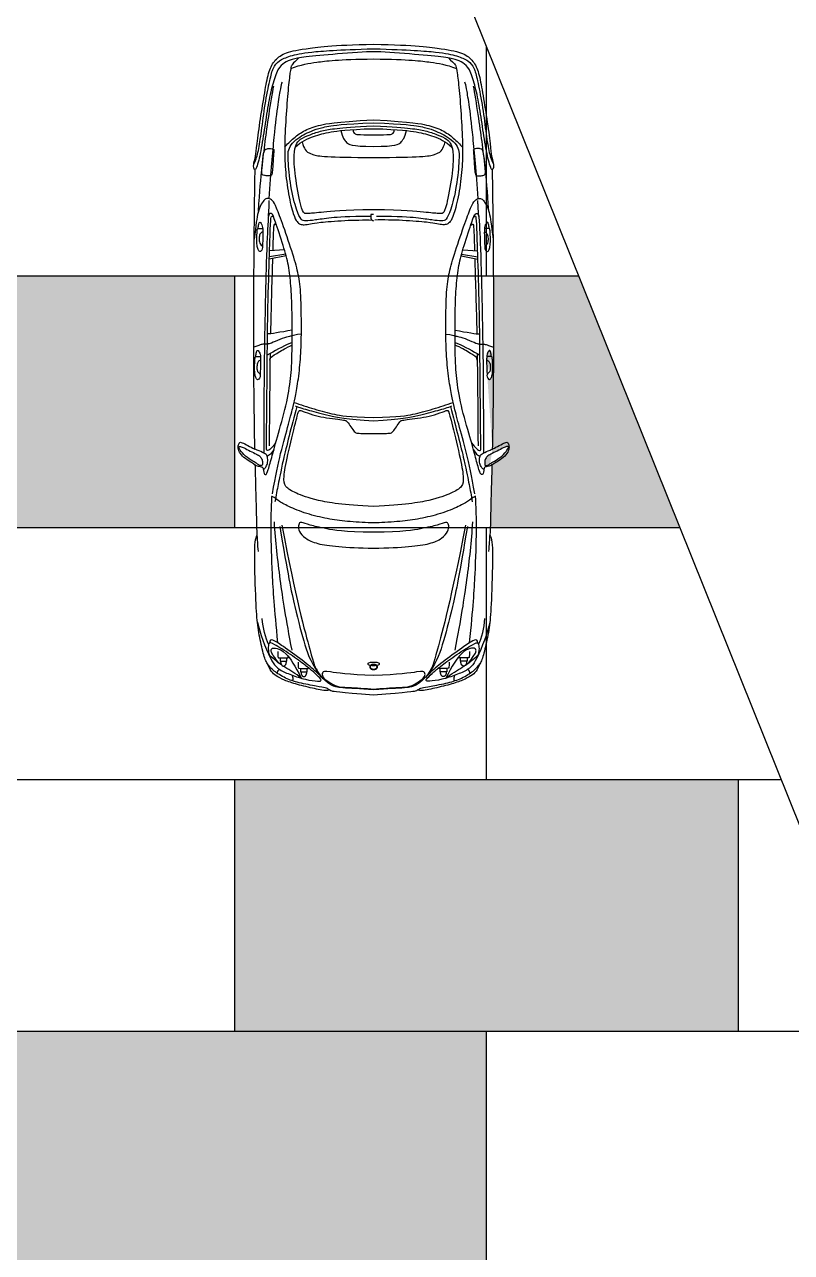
# Model space of a CAD drawing. Header units: metres. Extents: x 1203 to 2640, y 535 to 1122.
# Drawn here: x 1239.85 to 1246.04, y 617.97 to 627.88 of the extents above; entities that cross this region are included whole.
import ezdxf

# ---------------------------------------------------------------- set-up
doc = ezdxf.new("R2010")
doc.units = ezdxf.units.M
doc.layers.add('car', color=253, linetype='Continuous')
doc.layers.add('line work', color=7, linetype='Continuous')
picture_1 = doc.add_image_def('image1.png', size_in_pixel=(941, 730))

msp = doc.modelspace()

# ---------------------------------------------------------------- hatches: boundary and pattern name
at = {"layer": 'line work', "lineweight": -3}
h = msp.add_hatch(color=9, dxfattribs=at)
h.dxf.hatch_style = 1
edge = h.paths.add_edge_path()
edge.add_line((1241.552, 625.856), (1238.9777, 625.856))
edge.add_spline(control_points=[(1238.9777, 625.856), (1238.9472, 625.8519), (1238.8581, 625.8406), (1238.787, 625.8355), (1238.7541, 625.8228), (1238.7337, 625.8193), (1238.7321, 625.819)], knot_values=[63.487135, 63.487135, 63.487135, 63.487135, 63.943509, 64.943509, 65.943509, 66.027501, 66.027501, 66.027501, 66.027501], degree=3, periodic=0)
edge.add_spline(control_points=[(1238.7321, 625.819), (1238.7182, 625.8168), (1238.703, 625.8165), (1238.6885, 625.8227)], knot_values=[62.759754, 62.759754, 62.759754, 62.759754, 63.487135, 63.487135, 63.487135, 63.487135], degree=3, periodic=0)
edge.add_spline(control_points=[(1238.6848, 625.8289), (1238.5941, 625.8274), (1238.3735, 625.8245), (1238.1244, 625.8221)], knot_values=[61.649804, 61.649804, 61.649804, 61.649804, 62.267016, 62.267016, 62.267016, 62.267016], degree=3, periodic=0)
edge.add_spline(control_points=[(1238.0662, 625.8876), (1238.0671, 625.8877), (1238.0902, 625.8906), (1238.1606, 625.8927), (1238.2244, 625.8922), (1238.2542, 625.8772), (1238.2618, 625.866), (1238.2558, 625.8602), (1238.2365, 625.8567), (1238.2318, 625.856)], knot_values=[0.726547, 0.726547, 0.726547, 0.726547, 0.766988, 1.766988, 2.766988, 3.766988, 4.766988, 5.766988, 6.040441, 6.040441, 6.040441, 6.040441], degree=3, periodic=0)
edge.add_spline(control_points=[(1238.6848, 625.8289), (1238.5941, 625.8274), (1238.3735, 625.8245), (1238.1244, 625.8221)], knot_values=[61.649804, 61.649804, 61.649804, 61.649804, 62.267016, 62.267016, 62.267016, 62.267016], degree=3, periodic=0)
edge.add_spline(control_points=[(1238.0662, 625.8876), (1238.0631, 625.8893), (1238.0561, 625.8904), (1238.0336, 625.8847), (1238.0218, 625.8717), (1238.0225, 625.8645), (1238.0325, 625.8582), (1238.0368, 625.856)], knot_values=[5.43337, 5.43337, 5.43337, 5.43337, 6.192387, 7.192387, 8.192387, 9.192387, 9.759018, 9.759018, 9.759018, 9.759018], degree=3, periodic=0)
edge.add_spline(control_points=[(1238.1244, 625.8221), (1238.013, 625.8211), (1237.792, 625.8194), (1237.5829, 625.8187), (1237.488, 625.8186)], knot_values=[61.128798, 61.128798, 61.128798, 61.128798, 61.404792, 61.649804, 61.649804, 61.649804, 61.649804], degree=3, periodic=0)
edge.add_line((1237.488, 625.8186), (1237.488, 623.824))
edge.add_line((1237.488, 623.824), (1241.552, 623.824))
edge.add_line((1241.552, 623.824), (1241.552, 625.856))
h = msp.add_hatch(color=9, dxfattribs=at)
h.dxf.hatch_style = 1
edge = h.paths.add_edge_path()
edge.add_line((1244.328, 625.856), (1243.6378, 625.856))
edge.add_spline(control_points=[(1243.6378, 625.856), (1243.6379, 625.8408), (1243.639, 625.6372), (1243.6392, 625.4442), (1243.6388, 625.2801)], knot_values=[60.918519, 60.918519, 60.918519, 60.918519, 60.955274, 61.410566, 61.410566, 61.410566, 61.410566], degree=3, periodic=0)
edge.add_spline(control_points=[(1243.5883, 625.0607), (1243.5881, 625.0616), (1243.5853, 625.0847), (1243.5832, 625.1551), (1243.5837, 625.2189), (1243.5987, 625.2487), (1243.6099, 625.2563), (1243.6166, 625.2494), (1243.6212, 625.2182), (1243.6229, 625.2036)], knot_values=[0.348642, 0.348642, 0.348642, 0.348642, 0.389083, 1.389083, 2.389083, 3.389083, 4.389083, 5.389083, 6.040441, 6.040441, 6.040441, 6.040441], degree=3, periodic=0)
edge.add_spline(control_points=[(1243.6388, 625.2801), (1243.6382, 625.0838), (1243.6357, 624.7641), (1243.6316, 624.5432), (1243.6297, 624.4574)], knot_values=[59.926972, 59.926972, 59.926972, 59.926972, 60.47168, 60.918519, 60.918519, 60.918519, 60.918519], degree=3, periodic=0)
edge.add_spline(control_points=[(1243.5883, 625.0607), (1243.5866, 625.0576), (1243.5855, 625.0506), (1243.5912, 625.0281), (1243.6041, 625.0163), (1243.6126, 625.0172), (1243.6256, 625.0413), (1243.6332, 625.0715), (1243.6322, 625.1608), (1243.6283, 625.1961), (1243.6286, 625.2023), (1243.6229, 625.2036)], knot_values=[1.027035, 1.027035, 1.027035, 1.027035, 1.786052, 2.786052, 3.786052, 4.786052, 5.786052, 6.786052, 7.786052, 8.786052, 9.759018, 9.759018, 9.759018, 9.759018], degree=3, periodic=0)
edge.add_spline(control_points=[(1243.6388, 625.2801), (1243.6382, 625.0838), (1243.6357, 624.7641), (1243.6316, 624.5432), (1243.6297, 624.4574)], knot_values=[59.926972, 59.926972, 59.926972, 59.926972, 60.47168, 60.918519, 60.918519, 60.918519, 60.918519], degree=3, periodic=0)
edge.add_spline(control_points=[(1243.6297, 624.4574), (1243.6352, 624.4598), (1243.6576, 624.4701), (1243.7007, 624.4938), (1243.7447, 624.5163), (1243.7586, 624.5087), (1243.7677, 624.4747), (1243.7581, 624.4345), (1243.7227, 624.39), (1243.6624, 624.3503), (1243.6405, 624.3376), (1243.6293, 624.331), (1243.6267, 624.3295)], knot_values=[51.276578, 51.276578, 51.276578, 51.276578, 51.601831, 52.601831, 53.601831, 54.601831, 55.601831, 56.601831, 57.601831, 58.601831, 59.601831, 59.926972, 59.926972, 59.926972, 59.926972], degree=3, periodic=0)
edge.add_spline(control_points=[(1243.6137, 624.3403), (1243.6062, 624.3353), (1243.5941, 624.3265), (1243.5801, 624.3242), (1243.5689, 624.3253), (1243.5685, 624.3401), (1243.57, 624.3742), (1243.5871, 624.399), (1243.6127, 624.4153), (1243.6704, 624.4412), (1243.7212, 624.4699), (1243.7464, 624.4785), (1243.7644, 624.4791), (1243.7538, 624.4552), (1243.7104, 624.399), (1243.639, 624.3567), (1243.6212, 624.3454), (1243.6137, 624.3403)], knot_values=[0, 0, 0, 0, 1, 2, 3, 4, 5, 6, 7, 8, 9, 10, 11, 12, 13, 14, 15, 15, 15, 15], degree=3, periodic=0)
edge.add_spline(control_points=[(1243.6297, 624.4574), (1243.6352, 624.4598), (1243.6576, 624.4701), (1243.7007, 624.4938), (1243.7447, 624.5163), (1243.7586, 624.5087), (1243.7677, 624.4747), (1243.7581, 624.4345), (1243.7227, 624.39), (1243.6624, 624.3503), (1243.6405, 624.3376), (1243.6293, 624.331), (1243.6267, 624.3295)], knot_values=[51.276578, 51.276578, 51.276578, 51.276578, 51.601831, 52.601831, 53.601831, 54.601831, 55.601831, 56.601831, 57.601831, 58.601831, 59.601831, 59.926972, 59.926972, 59.926972, 59.926972], degree=3, periodic=0)
edge.add_spline(control_points=[(1243.6267, 624.3295), (1243.6253, 624.2785), (1243.6198, 624.0854), (1243.6155, 623.9109), (1243.6142, 623.8404), (1243.6137, 623.824)], knot_values=[49.674625, 49.674625, 49.674625, 49.674625, 49.98698, 50.98698, 51.276578, 51.276578, 51.276578, 51.276578], degree=3, periodic=0)
edge.add_line((1243.6137, 623.824), (1245.1454, 623.824))
edge.add_line((1245.1454, 623.824), (1244.328, 625.856))
h = msp.add_hatch(color=9, dxfattribs=at)
h.dxf.hatch_style = 1
h.paths.add_polyline_path([(1245.616, 621.792), (1241.552, 621.792), (1241.552, 619.76), (1245.616, 619.76)])
h = msp.add_hatch(color=8, dxfattribs=at)
h.dxf.hatch_style = 1
edge = h.paths.add_edge_path()
edge.add_line((1243.584, 619.76), (1239.6533, 619.76))
edge.add_spline(control_points=[(1239.6533, 619.76), (1239.6556, 619.7463), (1239.6704, 619.6537), (1239.6897, 619.5106), (1239.696, 619.1698)], knot_values=[72.571127, 72.571127, 72.571127, 72.571127, 72.761434, 73.761434, 73.761434, 73.761434, 73.761434], degree=3, periodic=0)
edge.add_spline(control_points=[(1239.696, 619.1698), (1239.6897, 618.829), (1239.6573, 618.5886), (1239.6276, 618.4418), (1239.5739, 618.377), (1239.5339, 618.3514), (1239.52, 618.3443)], knot_values=[69.120782, 69.120782, 69.120782, 69.120782, 70.120782, 71.120782, 72.120782, 72.571127, 72.571127, 72.571127, 72.571127], degree=3, periodic=0)
edge.add_spline(control_points=[(1238.7321, 618.203), (1238.7337, 618.2032), (1238.7541, 618.2068), (1238.787, 618.2195), (1238.8738, 618.2257), (1239.0935, 618.2554), (1239.3151, 618.2923), (1239.449, 618.3152), (1239.503, 618.3357), (1239.52, 618.3443)], knot_values=[63.487135, 63.487135, 63.487135, 63.487135, 63.571127, 64.571127, 65.571127, 66.571127, 67.571127, 68.571127, 69.120782, 69.120782, 69.120782, 69.120782], degree=3, periodic=0)
edge.add_line((1239.52, 618.3443), (1239.52, 617.728))
edge.add_line((1239.52, 617.728), (1243.584, 617.728))
edge.add_line((1243.584, 617.728), (1243.584, 619.76))

# ---------------------------------------------------------------- linework, layer by layer
at = {"layer": 'car'}
for points in [[(1241.9522, 626.065), (1241.8317, 626.057)], [(1243.3913, 626.065), (1243.5118, 626.057)], [(1241.9658, 626.017), (1241.8295, 625.9893)], [(1241.9621, 626.0308), (1241.8302, 626.0102)], [(1243.3777, 626.017), (1243.514, 625.9893)], [(1243.3814, 626.0308), (1243.5133, 626.0102)], [(1241.836, 625.2276), (1241.8135, 625.2141)], [(1243.5075, 625.2276), (1243.53, 625.2141)], [(1241.8656, 624.4509), (1241.84, 624.4163), (1241.8245, 624.4052), (1241.8121, 624.401)], [(1243.4779, 624.4509), (1243.5035, 624.4163), (1243.519, 624.4052), (1243.5314, 624.401)]]:
    msp.add_lwpolyline(points, dxfattribs=at)
for points, knots in [([(1241.7085, 626.7167), (1241.7106, 626.7139), (1241.7127, 626.7127), (1241.7148, 626.7131), (1241.7126, 626.5817), (1241.7016, 625.7271), (1241.7059, 624.8655), (1241.7118, 624.5432), (1241.7137, 624.4574), (1241.7083, 624.4598), (1241.6859, 624.4701), (1241.6428, 624.4938), (1241.5988, 624.5163), (1241.5849, 624.5087), (1241.5758, 624.4747), (1241.5854, 624.4345), (1241.6208, 624.39), (1241.6811, 624.3503), (1241.703, 624.3376), (1241.7142, 624.331), (1241.7168, 624.3295), (1241.7182, 624.2785), (1241.7237, 624.0854), (1241.7289, 623.8756), (1241.7298, 623.8094), (1241.7326, 623.7607), (1241.717, 623.7458), (1241.7063, 623.6263), (1241.7225, 623.1964), (1241.733, 623.0379), (1241.7642, 622.8747), (1241.7938, 622.7612), (1241.8087, 622.7336), (1241.8142, 622.7255), (1241.8201, 622.7057), (1241.8459, 622.659), (1241.8808, 622.6283), (1241.9475, 622.5928), (1242.048, 622.5574), (1242.2034, 622.5225), (1242.2713, 622.5054), (1242.3194, 622.5111), (1242.3232, 622.5087), (1242.337, 622.5019), (1242.3788, 622.4943), (1242.6717, 622.4727), (1242.9647, 622.4943), (1243.0065, 622.5019), (1243.0203, 622.5087), (1243.0241, 622.5111), (1243.0722, 622.5054), (1243.1401, 622.5225), (1243.2955, 622.5574), (1243.396, 622.5928), (1243.4627, 622.6283), (1243.4976, 622.659), (1243.5234, 622.7057), (1243.5293, 622.7255), (1243.5348, 622.7336), (1243.5497, 622.7612), (1243.5793, 622.8747), (1243.6104, 623.0379), (1243.621, 623.1964), (1243.6371, 623.6263), (1243.6265, 623.7458), (1243.6109, 623.7607), (1243.6137, 623.8094), (1243.6146, 623.8756), (1243.6198, 624.0854), (1243.6253, 624.2785), (1243.6267, 624.3295), (1243.6293, 624.331), (1243.6405, 624.3376), (1243.6624, 624.3503), (1243.7227, 624.39), (1243.7581, 624.4345), (1243.7677, 624.4747), (1243.7586, 624.5087), (1243.7447, 624.5163), (1243.7007, 624.4938), (1243.6576, 624.4701), (1243.6352, 624.4598), (1243.6297, 624.4574), (1243.6316, 624.5432), (1243.6376, 624.8655), (1243.6419, 625.7271), (1243.6309, 626.5817), (1243.6287, 626.7131), (1243.6308, 626.7127), (1243.6329, 626.7139), (1243.635, 626.7167), (1243.6418, 626.7329), (1243.6392, 626.7709), (1243.6221, 626.8152), (1243.6159, 626.902), (1243.5862, 627.1217), (1243.5493, 627.3433), (1243.5223, 627.5009), (1243.479, 627.59), (1243.3998, 627.6558), (1243.253, 627.6855), (1243.0125, 627.7179), (1242.6717, 627.7242), (1242.331, 627.7179), (1242.0905, 627.6855), (1241.9437, 627.6558), (1241.8645, 627.59), (1241.8212, 627.5009), (1241.7942, 627.3433), (1241.7573, 627.1217), (1241.7276, 626.902), (1241.7214, 626.8152), (1241.7043, 626.7709), (1241.7017, 626.7329), (1241.7085, 626.7167)], [9.811373, 9.811373, 9.811373, 9.811373, 10.30411, 10.30411, 10.30411, 11.197316, 12.197316, 12.644155, 12.644155, 12.644155, 12.969408, 13.969408, 14.969408, 15.969408, 16.969408, 17.969408, 18.969408, 19.969408, 20.969408, 21.294549, 21.294549, 21.294549, 21.606904, 22.606904, 23.220672, 23.220672, 23.220672, 24.159635, 25.159635, 26.159635, 27.159635, 28.159635, 28.738873, 28.738873, 28.738873, 29.738873, 30.738873, 31.738873, 32.738873, 33.738873, 34.738873, 34.738873, 34.738873, 35.285563, 36.285563, 36.285563, 36.285563, 37.285563, 37.832254, 37.832254, 37.832254, 38.832254, 39.832254, 40.832254, 41.832254, 42.832254, 43.832254, 43.832254, 43.832254, 44.411492, 45.411492, 46.411492, 47.411492, 48.411492, 49.350455, 49.350455, 49.350455, 49.964223, 50.964223, 51.276578, 51.276578, 51.276578, 51.601719, 52.601719, 53.601719, 54.601719, 55.601719, 56.601719, 57.601719, 58.601719, 59.601719, 59.926972, 59.926972, 59.926972, 60.373811, 61.373811, 62.267016, 62.267016, 62.267016, 62.759754, 62.759754, 62.759754, 63.571127, 64.571127, 65.571127, 66.571127, 67.571127, 68.571127, 69.571127, 70.571127, 71.571127, 72.571127, 72.571127, 72.571127, 73.571127, 74.571127, 75.571127, 76.571127, 77.571127, 78.571127, 79.571127, 80.571127, 81.571127, 82.382499, 82.382499, 82.382499, 82.382499]), ([(1241.7049, 626.7603), (1241.725, 626.7965), (1241.7413, 626.8539), (1241.7664, 627.0153), (1241.7942, 627.2415), (1241.8365, 627.4479), (1241.8591, 627.5362), (1241.9043, 627.5923), (1241.9926, 627.631), (1242.1348, 627.6624), (1242.3807, 627.6791), (1242.6717, 627.6879), (1242.9628, 627.6791), (1243.2087, 627.6624), (1243.3509, 627.631), (1243.4392, 627.5923), (1243.4844, 627.5362), (1243.507, 627.4479), (1243.5493, 627.2415), (1243.5771, 627.0153), (1243.6022, 626.8539), (1243.6185, 626.7965), (1243.6386, 626.7603)], [0, 0, 0, 0, 1, 2, 3, 4, 5, 6, 7, 8, 9, 9, 9, 10, 11, 12, 13, 14, 15, 16, 17, 18, 18, 18, 18]), ([(1243.6287, 626.7131), (1243.6264, 626.7134), (1243.6242, 626.7154), (1243.6218, 626.719), (1243.6087, 626.7476), (1243.584, 626.8435), (1243.5541, 627.0333), (1243.5242, 627.2412), (1243.4891, 627.3973), (1243.4468, 627.5315), (1243.3921, 627.5775), (1243.3338, 627.603), (1243.2448, 627.6213), (1242.9785, 627.6453), (1242.7358, 627.6646), (1242.6717, 627.664), (1242.6077, 627.6646), (1242.365, 627.6453), (1242.0987, 627.6213), (1242.0097, 627.603), (1241.9514, 627.5775), (1241.8967, 627.5315), (1241.8543, 627.3973), (1241.8193, 627.2412), (1241.7894, 627.0333), (1241.7595, 626.8435), (1241.7347, 626.7476), (1241.7217, 626.719), (1241.7193, 626.7154), (1241.717, 626.7134), (1241.7148, 626.7131)], [0, 0, 0, 0, 0.507262, 0.507262, 0.507262, 1.359712, 2.359712, 3.359712, 4.359712, 5.359712, 6.359712, 7.359712, 8.359712, 9.359712, 10.359712, 10.359712, 10.359712, 11.359712, 12.359712, 13.359712, 14.359712, 15.359712, 16.359712, 17.359712, 18.359712, 19.359712, 20.212163, 20.212163, 20.212163, 20.719425, 20.719425, 20.719425, 20.719425]), ([(1242.0684, 627.6139), (1242.014, 627.5641), (1242.0069, 627.5505), (1241.9981, 627.5079), (1241.9815, 627.3679), (1241.9626, 627.1309), (1241.9514, 626.8863), (1241.9567, 626.7226), (1241.9821, 626.5105), (1242.0264, 626.3368), (1242.0542, 626.2872), (1242.0784, 626.2712), (1242.1086, 626.2653), (1242.16, 626.2759), (1242.221, 626.2866), (1242.4266, 626.3041), (1242.5939, 626.3076), (1242.6614, 626.3058)], [0, 0, 0, 0, 1, 2, 3, 4, 5, 6, 7, 8, 9, 10, 11, 12, 13, 14, 14.950636, 14.950636, 14.950636, 14.950636]), ([(1242.0028, 627.5289), (1242.0905, 627.5613), (1242.2084, 627.5801), (1242.3786, 627.602), (1242.6717, 627.6057), (1242.9649, 627.602), (1243.1351, 627.5801), (1243.253, 627.5613), (1243.3407, 627.5289)], [0, 0, 0, 0, 0.881811, 1.881811, 1.881811, 1.881811, 2.881811, 3.763623, 3.763623, 3.763623, 3.763623]), ([(1243.2751, 627.6139), (1243.3295, 627.5641), (1243.3366, 627.5505), (1243.3454, 627.5079), (1243.362, 627.3679), (1243.3809, 627.1309), (1243.3921, 626.8863), (1243.3868, 626.7226), (1243.3614, 626.5105), (1243.3171, 626.3368), (1243.2893, 626.2872), (1243.2651, 626.2712), (1243.2349, 626.2653), (1243.1835, 626.2759), (1243.1225, 626.2866), (1242.9169, 626.3041), (1242.7496, 626.3076), (1242.6821, 626.3058)], [0, 0, 0, 0, 1, 2, 3, 4, 5, 6, 7, 8, 9, 10, 11, 12, 13, 14, 14.950636, 14.950636, 14.950636, 14.950636]), ([(1241.954, 626.8928), (1241.9717, 626.9162), (1242.0293, 626.9693), (1242.1112, 627.0333), (1242.2382, 627.0738), (1242.3472, 627.0945), (1242.6717, 627.1152), (1242.9963, 627.0945), (1243.1053, 627.0738), (1243.2322, 627.0333), (1243.3142, 626.9693), (1243.3718, 626.9162), (1243.3894, 626.8928)], [0, 0, 0, 0, 1, 2, 3, 4, 4, 4, 5, 6, 7, 8, 8, 8, 8]), ([(1242.6484, 626.3354), (1242.4625, 626.3349), (1242.3087, 626.3226), (1242.1958, 626.3048), (1242.1175, 626.2958), (1242.0878, 626.303), (1242.0517, 626.3724), (1241.9995, 626.5741), (1241.9788, 626.8146), (1241.9824, 626.874), (1242.0112, 626.9262), (1242.0769, 626.9794), (1242.1337, 627.0082), (1242.2039, 627.0397), (1242.2949, 627.0622), (1242.412, 627.0802), (1242.6717, 627.0901), (1242.9315, 627.0802), (1243.0486, 627.0622), (1243.1396, 627.0397), (1243.2098, 627.0082), (1243.2665, 626.9794), (1243.3323, 626.9262), (1243.3611, 626.874), (1243.3647, 626.8146), (1243.344, 626.5741), (1243.2918, 626.3724), (1243.2557, 626.303), (1243.226, 626.2958), (1243.1477, 626.3048), (1243.0348, 626.3226), (1242.881, 626.3349), (1242.6951, 626.3354)], [0, 0, 0, 0, 0.960685, 1.960685, 2.960685, 3.960685, 4.960685, 5.960685, 6.960685, 7.960685, 8.960685, 9.960685, 10.960685, 11.960685, 12.960685, 13.960685, 13.960685, 13.960685, 14.960685, 15.960685, 16.960685, 17.960685, 18.960685, 19.960685, 20.960685, 21.960685, 22.960685, 23.960685, 24.960685, 25.960685, 26.960685, 27.921371, 27.921371, 27.921371, 27.921371]), ([(1242.6717, 626.3895), (1242.9234, 626.3841), (1243.099, 626.367), (1243.2071, 626.3571), (1243.2323, 626.3571), (1243.2566, 626.3958), (1243.3098, 626.6759), (1243.317, 626.8461), (1243.2991, 626.9183), (1243.2695, 626.9585), (1243.1876, 626.9944), (1243.089, 627.0289), (1242.9895, 627.0442), (1242.8323, 627.0597), (1242.6717, 627.0656), (1242.5112, 627.0597), (1242.354, 627.0442), (1242.2545, 627.0289), (1242.1559, 626.9944), (1242.074, 626.9585), (1242.0444, 626.9183), (1242.0265, 626.8461), (1242.0337, 626.6759), (1242.0869, 626.3958), (1242.1112, 626.3571), (1242.1364, 626.3571), (1242.2445, 626.367), (1242.4201, 626.3841), (1242.6717, 626.3895)], [0, 0, 0, 0, 1, 2, 3, 4, 5, 6, 7, 8, 9, 10, 11, 12, 12, 12, 13, 14, 15, 16, 17, 18, 19, 20, 21, 22, 23, 24, 24, 24, 24]), ([(1242.0397, 626.8941), (1242.0896, 626.9408), (1242.1917, 626.986), (1242.3135, 627.0167), (1242.4536, 627.0371), (1242.6717, 627.0429), (1242.8899, 627.0371), (1243.03, 627.0167), (1243.1518, 626.986), (1243.2539, 626.9408), (1243.3038, 626.8941)], [0, 0, 0, 0, 1, 2, 3, 3, 3, 4, 5, 6, 6, 6, 6]), ([(1242.4061, 627.0282), (1242.4204, 626.9707), (1242.4526, 626.9274), (1242.4871, 626.9018), (1242.6717, 626.8996), (1242.8564, 626.9018), (1242.8909, 626.9274), (1242.9231, 626.9707), (1242.9374, 627.0282)], [0, 0, 0, 0, 1, 2, 2, 2, 3, 4, 4, 4, 4]), ([(1242.5048, 627.0362), (1242.5049, 627.0176), (1242.5179, 627.0005), (1242.5368, 626.9934), (1242.6717, 626.9946), (1242.8067, 626.9934), (1242.8256, 627.0005), (1242.8386, 627.0176), (1242.8387, 627.0362)], [0, 0, 0, 0, 1, 2, 2, 2, 3, 4, 4, 4, 4]), ([(1242.0952, 626.9369), (1242.1024, 626.9029), (1242.1179, 626.874), (1242.1513, 626.834), (1242.2936, 626.8095), (1242.6717, 626.8118), (1243.0499, 626.8095), (1243.1922, 626.834), (1243.2255, 626.874), (1243.2411, 626.9029), (1243.2483, 626.9369)], [0, 0, 0, 0, 1, 2, 3, 3, 3, 4, 5, 6, 6, 6, 6]), ([(1241.7389, 626.2373), (1241.7406, 626.2519), (1241.7451, 626.283), (1241.7518, 626.29), (1241.763, 626.2824), (1241.778, 626.2526), (1241.7786, 626.1888), (1241.7765, 626.1184), (1241.7736, 626.0953), (1241.7735, 626.0944)], [0.348642, 0.348642, 0.348642, 0.348642, 1, 2, 3, 4, 5, 6, 6.040441, 6.040441, 6.040441, 6.040441]), ([(1241.8878, 626.2652), (1241.8704, 626.2808), (1241.8637, 626.2754), (1241.8607, 626.1699), (1241.8575, 626.0587)], [0, 0, 0, 0, 1, 1.877916, 1.877916, 1.877916, 1.877916]), ([(1243.4557, 626.2652), (1243.4731, 626.2808), (1243.4798, 626.2754), (1243.4827, 626.1699), (1243.486, 626.0587)], [0, 0, 0, 0, 1, 1.877916, 1.877916, 1.877916, 1.877916]), ([(1243.6046, 626.2373), (1243.6029, 626.2519), (1243.5984, 626.283), (1243.5916, 626.29), (1243.5805, 626.2824), (1243.5654, 626.2526), (1243.5649, 626.1888), (1243.567, 626.1184), (1243.5699, 626.0953), (1243.57, 626.0944)], [0.348642, 0.348642, 0.348642, 0.348642, 1, 2, 3, 4, 5, 6, 6.040441, 6.040441, 6.040441, 6.040441]), ([(1241.8556, 625.9946), (1241.8512, 625.8469), (1241.8437, 625.6012), (1241.8392, 625.4039), (1241.8388, 625.3881)], [2.031077, 2.031077, 2.031077, 2.031077, 3, 3.084546, 3.084546, 3.084546, 3.084546]), ([(1243.4879, 625.9946), (1243.4923, 625.8469), (1243.4998, 625.6012), (1243.5043, 625.4039), (1243.5046, 625.3881)], [2.031077, 2.031077, 2.031077, 2.031077, 3, 3.084546, 3.084546, 3.084546, 3.084546]), ([(1242.014, 625.3179), (1241.9683, 625.3005), (1241.8892, 625.259), (1241.836, 625.2276), (1241.8339, 625.0828), (1241.832, 624.8807), (1241.8287, 624.483)], [0, 0, 0, 0, 1, 1, 1, 1.647053, 1.647053, 1.647053, 1.647053]), ([(1243.3295, 625.3179), (1243.3752, 625.3005), (1243.4543, 625.259), (1243.5075, 625.2276), (1243.5096, 625.0828), (1243.5115, 624.8807), (1243.5148, 624.483)], [0, 0, 0, 0, 1, 1, 1, 1.647053, 1.647053, 1.647053, 1.647053]), ([(1241.7206, 625.2036), (1241.7223, 625.2182), (1241.7269, 625.2494), (1241.7336, 625.2563), (1241.7448, 625.2487), (1241.7598, 625.2189), (1241.7603, 625.1551), (1241.7582, 625.0847), (1241.7554, 625.0616), (1241.7552, 625.0607)], [0.348642, 0.348642, 0.348642, 0.348642, 1, 2, 3, 4, 5, 6, 6.040441, 6.040441, 6.040441, 6.040441]), ([(1243.6229, 625.2036), (1243.6212, 625.2182), (1243.6166, 625.2494), (1243.6099, 625.2563), (1243.5987, 625.2487), (1243.5837, 625.2189), (1243.5832, 625.1551), (1243.5853, 625.0847), (1243.5881, 625.0616), (1243.5883, 625.0607)], [0.348642, 0.348642, 0.348642, 0.348642, 1, 2, 3, 4, 5, 6, 6.040441, 6.040441, 6.040441, 6.040441]), ([(1242.0295, 624.8331), (1242.0804, 624.8161), (1242.2069, 624.7747), (1242.3545, 624.7369), (1242.4599, 624.718), (1242.6717, 624.7135), (1242.8836, 624.718), (1242.989, 624.7369), (1243.1366, 624.7747), (1243.2631, 624.8161), (1243.314, 624.8331)], [0, 0, 0, 0, 0.85838, 1.85838, 2.85838, 2.85838, 2.85838, 3.85838, 4.85838, 5.71676, 5.71676, 5.71676, 5.71676]), ([(1242.0394, 624.8052), (1242.0709, 624.7935), (1242.1456, 624.7719), (1242.3059, 624.7269), (1242.4473, 624.6989), (1242.6717, 624.6854), (1242.8962, 624.6989), (1243.0376, 624.7269), (1243.1979, 624.7719), (1243.2726, 624.7935), (1243.3041, 624.8052)], [0, 0, 0, 0, 1, 2, 3, 3, 3, 4, 5, 6, 6, 6, 6]), ([(1242.6717, 623.9945), (1242.9203, 624.0055), (1243.1468, 624.0425), (1243.3088, 624.1043), (1243.3911, 624.151), (1243.4007, 624.2237), (1243.3719, 624.3857), (1243.2923, 624.7124), (1243.2745, 624.7714), (1243.2683, 624.7703), (1243.2524, 624.7676), (1243.1613, 624.7312), (1243.0768, 624.7136), (1242.9769, 624.701), (1242.9066, 624.6901), (1242.8922, 624.6892), (1242.8634, 624.6505), (1242.8319, 624.6019), (1242.813, 624.5839), (1242.7778, 624.5839), (1242.6717, 624.583), (1242.5656, 624.5839), (1242.5305, 624.5839), (1242.5116, 624.6019), (1242.4801, 624.6505), (1242.4513, 624.6892), (1242.4369, 624.6901), (1242.3666, 624.701), (1242.2666, 624.7136), (1242.1822, 624.7312), (1242.0911, 624.7676), (1242.0752, 624.7703), (1242.069, 624.7714), (1242.0512, 624.7124), (1241.9716, 624.3857), (1241.9428, 624.2237), (1241.9524, 624.151), (1242.0347, 624.1043), (1242.1967, 624.0425), (1242.4232, 624.0055), (1242.6717, 623.9945)], [0, 0, 0, 0, 1, 2, 3, 4, 5, 6, 7, 8, 9, 10, 11, 12, 13, 14, 15, 16, 17, 18, 18, 18, 19, 20, 21, 22, 23, 24, 25, 26, 27, 28, 29, 30, 31, 32, 33, 34, 35, 36, 36, 36, 36]), ([(1241.7168, 624.3295), (1241.7223, 624.3264), (1241.7346, 624.3197), (1241.7416, 624.3203), (1241.747, 624.3195), (1241.7524, 624.3188), (1241.7658, 624.3153), (1241.7768, 624.311), (1241.7811, 624.2962), (1241.7902, 624.2952), (1241.8041, 624.3148), (1241.8199, 624.3503), (1241.8156, 624.3981), (1241.8041, 624.4177), (1241.7529, 624.4408), (1241.7251, 624.4523), (1241.7137, 624.4574)], [18.325141, 18.325141, 18.325141, 18.325141, 19, 20, 20, 20, 21, 22, 23, 24, 25, 26, 27, 28, 29, 29.674747, 29.674747, 29.674747, 29.674747]), ([(1243.6267, 624.3295), (1243.6212, 624.3264), (1243.6089, 624.3197), (1243.6019, 624.3203), (1243.5965, 624.3195), (1243.5911, 624.3188), (1243.5777, 624.3153), (1243.5667, 624.311), (1243.5624, 624.2962), (1243.5533, 624.2952), (1243.5394, 624.3148), (1243.5236, 624.3503), (1243.5279, 624.3981), (1243.5394, 624.4177), (1243.5906, 624.4408), (1243.6184, 624.4523), (1243.6297, 624.4574)], [18.325141, 18.325141, 18.325141, 18.325141, 19, 20, 20, 20, 21, 22, 23, 24, 25, 26, 27, 28, 29, 29.674747, 29.674747, 29.674747, 29.674747]), ([(1243.4467, 622.8946), (1243.4753, 623.1752), (1243.493, 623.4621), (1243.5053, 623.8157), (1243.4956, 624.0714), (1243.4947, 624.0767), (1243.4913, 624.0776), (1243.4803, 624.0695), (1243.4368, 624.0389), (1243.354, 623.9881), (1243.1908, 623.9273), (1243.0242, 623.89), (1242.871, 623.8704), (1242.7257, 623.8624), (1242.6717, 623.8616), (1242.6178, 623.8624), (1242.4725, 623.8704), (1242.3193, 623.89), (1242.1527, 623.9273), (1241.9895, 623.9881), (1241.9067, 624.0389), (1241.8632, 624.0695), (1241.8522, 624.0776), (1241.8488, 624.0767), (1241.8479, 624.0714), (1241.8382, 623.8157), (1241.8505, 623.4621), (1241.8682, 623.1752), (1241.8968, 622.8946)], [0, 0, 0, 0, 1, 2, 3, 4, 5, 6, 7, 8, 9, 10, 11, 12, 12, 12, 13, 14, 15, 16, 17, 18, 19, 20, 21, 22, 23, 24, 24, 24, 24]), ([(1242.6717, 623.7856), (1242.9155, 623.79), (1243.0678, 623.8156), (1243.1935, 623.8445), (1243.2613, 623.8701), (1243.268, 623.8634), (1243.2802, 623.8445), (1243.2769, 623.7923), (1243.2279, 623.7367), (1243.1312, 623.6911), (1242.9733, 623.67), (1242.7899, 623.6588), (1242.6717, 623.658), (1242.5536, 623.6588), (1242.3702, 623.67), (1242.2123, 623.6911), (1242.1156, 623.7367), (1242.0666, 623.7923), (1242.0633, 623.8445), (1242.0755, 623.8634), (1242.0822, 623.8701), (1242.15, 623.8445), (1242.2757, 623.8156), (1242.428, 623.79), (1242.6717, 623.7856)], [0, 0, 0, 0, 1, 2, 3, 4, 5, 6, 7, 8, 9, 10, 10, 10, 11, 12, 13, 14, 15, 16, 17, 18, 19, 20, 20, 20, 20]), ([(1243.5131, 622.8916), (1243.5121, 622.9203), (1243.4888, 622.9188), (1243.4341, 622.8896), (1243.2605, 622.7634), (1243.1321, 622.6613), (1243.081, 622.6044), (1243.0387, 622.5694), (1243.0139, 622.5512), (1242.9504, 622.5271), (1242.7856, 622.5242), (1242.6717, 622.5154), (1242.5579, 622.5242), (1242.3931, 622.5271), (1242.3296, 622.5512), (1242.3048, 622.5694), (1242.2625, 622.6044), (1242.2114, 622.6613), (1242.083, 622.7634), (1241.9094, 622.8896), (1241.8547, 622.9188), (1241.8314, 622.9203), (1241.8304, 622.8916)], [0, 0, 0, 0, 1, 2, 3, 4, 5, 6, 7, 8, 9, 9, 9, 10, 11, 12, 13, 14, 15, 16, 17, 18, 18, 18, 18]), ([(1241.9068, 622.7303), (1241.8497, 622.8034), (1241.8408, 622.8312), (1241.8526, 622.8536), (1241.8863, 622.8513), (1241.9563, 622.8286), (1242.04, 622.7088), (1242.0878, 622.6085), (1242.0417, 622.6474), (1241.9903, 622.6751), (1241.9459, 622.7034), (1241.9409, 622.7067)], [0, 0, 0, 0, 1, 2, 3, 4, 5, 5, 5, 6, 6.129685, 6.129685, 6.129685, 6.129685]), ([(1243.4367, 622.7303), (1243.4938, 622.8034), (1243.5027, 622.8312), (1243.4908, 622.8536), (1243.4572, 622.8513), (1243.3872, 622.8286), (1243.3035, 622.7088), (1243.2557, 622.6085), (1243.3018, 622.6474), (1243.3532, 622.6751), (1243.3976, 622.7034), (1243.4026, 622.7067)], [0, 0, 0, 0, 1, 2, 3, 4, 5, 5, 5, 6, 6.129685, 6.129685, 6.129685, 6.129685]), ([(1242.3194, 622.5111), (1242.3163, 622.5132), (1242.3087, 622.5197), (1242.2851, 622.533), (1242.2266, 622.5402), (1242.0599, 622.5717), (1241.9627, 622.6041), (1241.857, 622.6694), (1241.8315, 622.7034), (1241.8182, 622.7196), (1241.8142, 622.7255)], [1.54669, 1.54669, 1.54669, 1.54669, 2, 3, 4, 5, 6, 7, 8, 8.420762, 8.420762, 8.420762, 8.420762]), ([(1242.0622, 622.7389), (1242.0634, 622.694), (1242.0659, 622.689), (1242.0691, 622.6874), (1242.1457, 622.6874), (1242.1466, 622.6879), (1242.1471, 622.6897), (1242.1471, 622.6911)], [0, 0, 0, 0, 1, 2, 3, 4, 4.488989, 4.488989, 4.488989, 4.488989]), ([(1242.6453, 622.7103), (1242.6268, 622.7137), (1242.6268, 622.7246), (1242.6268, 622.7384), (1242.6717, 622.7384), (1242.7167, 622.7384), (1242.7167, 622.7246), (1242.7167, 622.7137), (1242.6982, 622.7103)], [0, 0, 0, 0, 0.743553, 1.743553, 1.743553, 1.743553, 2.743553, 3.487107, 3.487107, 3.487107, 3.487107]), ([(1242.6944, 622.7096), (1242.6885, 622.7087), (1242.6811, 622.7078), (1242.6717, 622.7071), (1242.6624, 622.7078), (1242.655, 622.7087), (1242.6491, 622.7096)], [0, 0, 0, 0, 0.2081908, 0.2081908, 0.2081908, 0.4163816, 0.4163816, 0.4163816, 0.4163816]), ([(1243.0241, 622.5111), (1243.0272, 622.5132), (1243.0348, 622.5197), (1243.0584, 622.533), (1243.1169, 622.5402), (1243.2835, 622.5717), (1243.3808, 622.6041), (1243.4865, 622.6694), (1243.512, 622.7034), (1243.5253, 622.7196), (1243.5293, 622.7255)], [1.54669, 1.54669, 1.54669, 1.54669, 2, 3, 4, 5, 6, 7, 8, 8.420762, 8.420762, 8.420762, 8.420762]), ([(1243.2813, 622.7389), (1243.2801, 622.694), (1243.2775, 622.689), (1243.2744, 622.6874), (1243.1978, 622.6874), (1243.1969, 622.6879), (1243.1964, 622.6897), (1243.1964, 622.6911)], [0, 0, 0, 0, 1, 2, 3, 4, 4.488989, 4.488989, 4.488989, 4.488989]), ([(1242.6717, 622.6313), (1242.8753, 622.6367), (1243.0617, 622.6673), (1243.086, 622.661), (1243.0907, 622.6179), (1243.0359, 622.5798), (1242.962, 622.536), (1242.9052, 622.536), (1242.7322, 622.5256), (1242.6717, 622.5206), (1242.6113, 622.5256), (1242.4383, 622.536), (1242.3815, 622.536), (1242.3076, 622.5798), (1242.2528, 622.6179), (1242.2574, 622.661), (1242.2818, 622.6673), (1242.4682, 622.6367), (1242.6717, 622.6313)], [0, 0, 0, 0, 1, 2, 3, 4, 5, 6, 7, 7, 7, 8, 9, 10, 11, 12, 13, 14, 14, 14, 14])]:
    msp.add_open_spline(points, degree=3, knots=knots, dxfattribs=at)
for points, degree in [([(1241.7427, 626.3782), (1241.7522, 626.5456), (1241.7718, 626.739), (1241.7958, 626.9367), (1241.8254, 627.1458), (1241.8551, 627.3339), (1241.8656, 627.3856)], 3), ([(1241.8282, 626.4781), (1241.8446, 626.6999), (1241.8706, 627.0042), (1241.9025, 627.2607), (1241.9238, 627.3765), (1241.9303, 627.4084), (1241.9362, 627.4178)], 3), ([(1243.5153, 626.4781), (1243.4989, 626.6999), (1243.4729, 627.0042), (1243.441, 627.2607), (1243.4197, 627.3765), (1243.4132, 627.4084), (1243.4073, 627.4178)], 3), ([(1243.6008, 626.3782), (1243.5913, 626.5456), (1243.5717, 626.739), (1243.5477, 626.9367), (1243.5181, 627.1458), (1243.4884, 627.3339), (1243.4779, 627.3856)], 3), ([(1241.7706, 626.7196), (1241.7687, 626.6931), (1241.7696, 626.6808), (1241.775, 626.6705), (1241.7863, 626.6643), (1241.8211, 626.6619), (1241.8374, 626.6619), (1241.8471, 626.6656), (1241.8535, 626.681), (1241.8566, 626.7235), (1241.8646, 626.8395), (1241.8673, 626.8697), (1241.8673, 626.8726), (1241.8644, 626.8796), (1241.8419, 626.8836), (1241.8088, 626.8817), (1241.7935, 626.8774), (1241.7808, 626.8399), (1241.7724, 626.7461), (1241.7706, 626.7196)], 3), ([(1243.5729, 626.7196), (1243.5748, 626.6931), (1243.5739, 626.6808), (1243.5685, 626.6705), (1243.5572, 626.6643), (1243.5224, 626.6619), (1243.5061, 626.6619), (1243.4964, 626.6656), (1243.49, 626.681), (1243.4869, 626.7235), (1243.4789, 626.8395), (1243.4762, 626.8697), (1243.4762, 626.8726), (1243.4791, 626.8796), (1243.5015, 626.8836), (1243.5347, 626.8817), (1243.55, 626.8774), (1243.5627, 626.8399), (1243.5711, 626.7461), (1243.5729, 626.7196)], 3), ([(1241.8558, 624.097), (1241.8806, 624.245), (1241.9192, 624.4267), (1241.9907, 624.6762), (1242.025, 624.8119), (1242.0411, 624.8833), (1242.0688, 625.0424), (1242.0863, 625.2291), (1242.0899, 625.4261), (1242.0863, 625.7186), (1242.0673, 625.866), (1242.0272, 626.0104), (1241.9397, 626.2716), (1241.8842, 626.416), (1241.8558, 626.4678), (1241.8237, 626.4824), (1241.7952, 626.4758), (1241.7762, 626.4539), (1241.7369, 626.3846), (1241.7215, 626.2672), (1241.708, 626.1526)], 3), ([(1241.8228, 626.3353), (1241.8299, 626.421), (1241.8299, 626.4641)], 2), ([(1243.4877, 624.097), (1243.4629, 624.245), (1243.4243, 624.4267), (1243.3528, 624.6762), (1243.3185, 624.8119), (1243.3024, 624.8833), (1243.2747, 625.0424), (1243.2572, 625.2291), (1243.2536, 625.4261), (1243.2572, 625.7186), (1243.2762, 625.866), (1243.3163, 626.0104), (1243.4038, 626.2716), (1243.4593, 626.416), (1243.4877, 626.4678), (1243.5198, 626.4824), (1243.5483, 626.4758), (1243.5672, 626.4539), (1243.6066, 626.3846), (1243.622, 626.2672), (1243.6355, 626.1526)], 3), ([(1243.5207, 626.3353), (1243.5136, 626.421), (1243.5136, 626.4641)], 2), ([(1241.7782, 624.3053), (1241.7829, 624.2722), (1241.7922, 624.2504), (1241.8015, 624.2501), (1241.812, 624.2597), (1241.8446, 624.3683), (1241.8788, 624.5053), (1241.9639, 624.784), (1242.0023, 625.0146), (1242.0147, 625.1779), (1242.0147, 625.5897), (1242.0051, 625.7778), (1241.9872, 625.9425), (1241.9474, 626.0866), (1241.8696, 626.3208), (1241.8537, 626.3599), (1241.8335, 626.3607), (1241.8246, 626.3475), (1241.8188, 626.3188), (1241.8035, 625.9448), (1241.7897, 625.3024), (1241.7856, 624.9277), (1241.786, 624.4249)], 3), ([(1243.5653, 624.3053), (1243.5606, 624.2722), (1243.5513, 624.2504), (1243.542, 624.2501), (1243.5315, 624.2597), (1243.4989, 624.3683), (1243.4647, 624.5053), (1243.3796, 624.784), (1243.3412, 625.0146), (1243.3288, 625.1779), (1243.3288, 625.5897), (1243.3384, 625.7778), (1243.3563, 625.9425), (1243.3961, 626.0866), (1243.4739, 626.3208), (1243.4898, 626.3599), (1243.51, 626.3607), (1243.5189, 626.3475), (1243.5247, 626.3188), (1243.54, 625.9448), (1243.5538, 625.3024), (1243.5579, 624.9277), (1243.5575, 624.4249)], 3), ([(1241.881, 624.5069), (1241.8492, 624.4652), (1241.8213, 624.4446), (1241.8101, 624.4439), (1241.8069, 624.4497), (1241.8066, 624.4853), (1241.8138, 625.2021), (1241.8147, 625.4606), (1241.8282, 625.9677), (1241.839, 626.2685), (1241.844, 626.3421), (1241.8522, 626.3393), (1241.866, 626.3274)], 3), ([(1242.6717, 626.3513), (1242.6516, 626.3513), (1242.6483, 626.3513), (1242.6483, 626.3513), (1242.6483, 626.3139), (1242.6577, 626.3111), (1242.6666, 626.2996), (1242.6717, 626.2996)], 3), ([(1243.4625, 624.5069), (1243.4943, 624.4652), (1243.5222, 624.4446), (1243.5334, 624.4439), (1243.5365, 624.4497), (1243.5369, 624.4853), (1243.5297, 625.2021), (1243.5288, 625.4606), (1243.5153, 625.9677), (1243.5045, 626.2685), (1243.4995, 626.3421), (1243.4913, 626.3393), (1243.4775, 626.3274)], 3), ([(1241.7649, 626.2376), (1241.7581, 626.2379), (1241.733, 626.2392), (1241.7335, 626.2301), (1241.7296, 626.1944), (1241.7285, 626.1052), (1241.7362, 626.0749), (1241.7491, 626.0508), (1241.7576, 626.05), (1241.7706, 626.0618), (1241.7767, 626.0863), (1241.7737, 626.0965), (1241.7574, 626.1116), (1241.7481, 626.1242), (1241.7477, 626.1691), (1241.7549, 626.1996), (1241.7781, 626.2099), (1241.7779, 626.2188), (1241.7771, 626.2351), (1241.7741, 626.2372), (1241.7718, 626.2373), (1241.7649, 626.2376)], 3), ([(1243.5786, 626.2376), (1243.5854, 626.2379), (1243.6105, 626.2392), (1243.61, 626.2301), (1243.6139, 626.1944), (1243.615, 626.1052), (1243.6073, 626.0749), (1243.5944, 626.0508), (1243.5859, 626.05), (1243.5729, 626.0618), (1243.5667, 626.0863), (1243.5698, 626.0965), (1243.5861, 626.1116), (1243.5954, 626.1242), (1243.5958, 626.1691), (1243.5886, 626.1996), (1243.5654, 626.2099), (1243.5656, 626.2188), (1243.5664, 626.2351), (1243.5694, 626.2372), (1243.5717, 626.2373), (1243.5786, 626.2376)], 3), ([(1242.0885, 625.3846), (1242.0365, 625.381), (1242.0142, 625.3684), (1241.9888, 625.3684), (1241.9168, 625.3441), (1241.8373, 625.3081), (1241.8142, 625.3045), (1241.8142, 625.3053), (1241.7908, 625.3052), (1241.7637, 625.3027), (1241.7438, 625.2936), (1241.7047, 625.2801)], 3), ([(1242.0142, 625.4162), (1241.919, 625.4008), (1241.8388, 625.385), (1241.815, 625.3869)], 3), ([(1243.255, 625.3846), (1243.307, 625.381), (1243.3293, 625.3684), (1243.3547, 625.3684), (1243.4267, 625.3441), (1243.5062, 625.3081), (1243.5293, 625.3045), (1243.5293, 625.3053), (1243.5527, 625.3052), (1243.5798, 625.3027), (1243.5996, 625.2936), (1243.6388, 625.2801)], 3), ([(1243.3293, 625.4162), (1243.4245, 625.4008), (1243.5047, 625.385), (1243.5285, 625.3869)], 3), ([(1241.8352, 625.1741), (1241.8356, 625.1993), (1241.8554, 625.2074), (1241.9733, 625.2811), (1242.0078, 625.2939), (1242.0137, 625.2931)], 3), ([(1243.5083, 625.1741), (1243.5079, 625.1993), (1243.4881, 625.2074), (1243.3702, 625.2811), (1243.3357, 625.2939), (1243.3298, 625.2931)], 3), ([(1241.7467, 625.2039), (1241.7398, 625.2042), (1241.7148, 625.2055), (1241.7152, 625.1964), (1241.7113, 625.1608), (1241.7103, 625.0715), (1241.7179, 625.0413), (1241.7309, 625.0172), (1241.7393, 625.0163), (1241.7523, 625.0281), (1241.7585, 625.0526), (1241.7555, 625.0628), (1241.7391, 625.0779), (1241.7299, 625.0905), (1241.7295, 625.1354), (1241.7367, 625.1659), (1241.7599, 625.1762), (1241.7597, 625.1851), (1241.7588, 625.2014), (1241.7559, 625.2035), (1241.7535, 625.2036), (1241.7467, 625.2039)], 3), ([(1243.5968, 625.2039), (1243.6037, 625.2042), (1243.6287, 625.2055), (1243.6283, 625.1964), (1243.6322, 625.1608), (1243.6332, 625.0715), (1243.6256, 625.0413), (1243.6126, 625.0172), (1243.6041, 625.0163), (1243.5912, 625.0281), (1243.585, 625.0526), (1243.588, 625.0628), (1243.6044, 625.0779), (1243.6136, 625.0905), (1243.614, 625.1354), (1243.6068, 625.1659), (1243.5836, 625.1762), (1243.5838, 625.1851), (1243.5847, 625.2014), (1243.5876, 625.2035), (1243.59, 625.2036), (1243.5968, 625.2039)], 3), ([(1242.0522, 624.8006), (1242.0069, 624.635), (1241.9277, 624.318), (1241.9016, 624.1676), (1241.8836, 624.0865), (1241.8755, 624.0307)], 3), ([(1243.2913, 624.8006), (1243.3366, 624.635), (1243.4158, 624.318), (1243.4419, 624.1676), (1243.4599, 624.0865), (1243.468, 624.0307)], 3), ([(1241.7298, 624.3403), (1241.7373, 624.3353), (1241.7494, 624.3265), (1241.7634, 624.3242), (1241.7746, 624.3253), (1241.775, 624.3401), (1241.7735, 624.3742), (1241.7564, 624.399), (1241.7308, 624.4153), (1241.6731, 624.4412), (1241.6223, 624.4699), (1241.5971, 624.4785), (1241.5791, 624.4791), (1241.5897, 624.4552), (1241.6331, 624.399), (1241.7045, 624.3567), (1241.7223, 624.3454), (1241.7298, 624.3403)], 3), ([(1243.6137, 624.3403), (1243.6062, 624.3353), (1243.5941, 624.3265), (1243.5801, 624.3242), (1243.5689, 624.3253), (1243.5685, 624.3401), (1243.57, 624.3742), (1243.5871, 624.399), (1243.6127, 624.4153), (1243.6704, 624.4412), (1243.7212, 624.4699), (1243.7464, 624.4785), (1243.7644, 624.4791), (1243.7538, 624.4552), (1243.7104, 624.399), (1243.639, 624.3567), (1243.6212, 624.3454), (1243.6137, 624.3403)], 3), ([(1242.0131, 622.8345), (1241.965, 623.0872), (1241.9142, 623.4109), (1241.8805, 623.711), (1241.8712, 623.87)], 3), ([(1241.9151, 623.8331), (1241.9778, 623.4479), (1242.0362, 623.1678), (1242.1186, 622.8621), (1242.1697, 622.7206), (1242.2514, 622.6178)], 3), ([(1241.9304, 623.8427), (1242.0449, 623.249), (1242.1912, 622.7109), (1242.1977, 622.6985), (1242.2413, 622.6281), (1242.2673, 622.602)], 3), ([(1243.4131, 623.8427), (1243.2986, 623.249), (1243.1523, 622.7109), (1243.1458, 622.6985), (1243.1022, 622.6281), (1243.0762, 622.602)], 3), ([(1243.4284, 623.8331), (1243.3657, 623.4479), (1243.3073, 623.1678), (1243.2249, 622.8621), (1243.1738, 622.7206), (1243.0921, 622.6178)], 3), ([(1243.3304, 622.8345), (1243.3785, 623.0872), (1243.4292, 623.4109), (1243.463, 623.711), (1243.4723, 623.87)], 3), ([(1241.7415, 623.6309), (1241.737, 623.6901), (1241.7343, 623.7301), (1241.7326, 623.7607)], 3), ([(1243.602, 623.6309), (1243.6064, 623.6901), (1243.6092, 623.7301), (1243.6109, 623.7607)], 3), ([(1241.8246, 622.8821), (1241.7978, 622.9314), (1241.7777, 623.0139), (1241.7734, 623.0892)], 3), ([(1243.5189, 622.8821), (1243.5457, 622.9314), (1243.5658, 623.0139), (1243.5701, 623.0892)], 3), ([(1241.7335, 623.0617), (1241.754, 622.9744), (1241.7947, 622.8581), (1241.8399, 622.7703)], 3), ([(1243.61, 623.0617), (1243.5895, 622.9744), (1243.5488, 622.8581), (1243.5036, 622.7703)], 3), ([(1242.1857, 622.6586), (1242.2051, 622.6415), (1242.2465, 622.603), (1242.2501, 622.5885), (1242.2341, 622.5804), (1242.1217, 622.5957), (1242.0043, 622.6351), (1241.908, 622.6753), (1241.8584, 622.73), (1241.8234, 622.8022), (1241.819, 622.8649), (1241.8277, 622.8978), (1241.8525, 622.8934), (1242.0043, 622.8), (1242.1297, 622.7059), (1242.1662, 622.6757), (1242.1857, 622.6586)], 3), ([(1243.1578, 622.6586), (1243.1384, 622.6415), (1243.097, 622.603), (1243.0934, 622.5885), (1243.1094, 622.5804), (1243.2218, 622.5957), (1243.3392, 622.6351), (1243.4355, 622.6753), (1243.4851, 622.73), (1243.5201, 622.8022), (1243.5245, 622.8649), (1243.5158, 622.8978), (1243.491, 622.8934), (1243.3392, 622.8), (1243.2138, 622.7059), (1243.1773, 622.6757), (1243.1578, 622.6586)], 3), ([(1241.9302, 622.7137), (1241.9001, 622.7342), (1241.8703, 622.7578), (1241.8302, 622.795)], 3), ([(1241.8979, 622.824), (1241.8991, 622.7791), (1241.9017, 622.7741), (1241.9048, 622.7725), (1241.9814, 622.7725), (1241.9824, 622.7731), (1241.9831, 622.7762), (1241.9824, 622.7835)], 3), ([(1243.4456, 622.824), (1243.4443, 622.7791), (1243.4418, 622.7741), (1243.4387, 622.7725), (1243.3621, 622.7725), (1243.361, 622.7731), (1243.3604, 622.7762), (1243.3611, 622.7835)], 3), ([(1243.4133, 622.7137), (1243.4434, 622.7342), (1243.4732, 622.7578), (1243.5133, 622.795)], 3), ([(1241.9162, 622.773), (1241.9162, 622.7464), (1241.9162, 622.7449), (1241.9195, 622.7449), (1241.9716, 622.7449), (1241.9716, 622.7466), (1241.9716, 622.7484), (1241.9716, 622.7728)], 3), ([(1243.4273, 622.773), (1243.4273, 622.7464), (1243.4273, 622.7449), (1243.424, 622.7449), (1243.3719, 622.7449), (1243.3719, 622.7466), (1243.3719, 622.7484), (1243.3719, 622.7728)], 3), ([(1241.8956, 622.6469), (1241.8944, 622.668), (1241.9122, 622.68)], 2), ([(1242.0187, 622.5866), (1242.0262, 622.6064), (1242.0155, 622.6324)], 2), ([(1242.0805, 622.6879), (1242.0805, 622.6613), (1242.0805, 622.6599), (1242.0838, 622.6599), (1242.1359, 622.6599), (1242.1359, 622.6615), (1242.1359, 622.6634), (1242.1359, 622.6877)], 3), ([(1243.263, 622.6879), (1243.263, 622.6613), (1243.263, 622.6599), (1243.2597, 622.6599), (1243.2076, 622.6599), (1243.2076, 622.6615), (1243.2076, 622.6634), (1243.2076, 622.6877)], 3), ([(1243.3248, 622.5866), (1243.3173, 622.6064), (1243.328, 622.6324)], 2), ([(1243.4479, 622.6469), (1243.4491, 622.668), (1243.4313, 622.68)], 2)]:
    msp.add_open_spline(points, degree=degree, dxfattribs=at)
for points, weights, degree, knots in [([(1241.9213, 622.7449), (1241.9212, 622.7435), (1241.9212, 622.742), (1241.9212, 622.7062), (1241.9445, 622.7062), (1241.9677, 622.7062), (1241.9677, 622.742), (1241.9677, 622.7437), (1241.9676, 622.7454)], [0.968716142756, 0.983419454614, 1, 0.707106781187, 1, 0.707106781187, 1, 0.980744224201, 0.964020326081], 2, [39.656333, 39.656333, 39.656333, 42.035969, 42.035969, 84.071938, 84.071938, 126.107907, 126.107907, 128.871492, 128.871492, 128.871492]), ([(1242.6717, 622.7201), (1242.6765, 622.7201), (1242.6811, 622.7191), (1242.7109, 622.7129), (1242.7016, 622.6929), (1242.6947, 622.6783), (1242.6717, 622.6783), (1242.6488, 622.6783), (1242.6419, 622.6929), (1242.6326, 622.7129), (1242.6624, 622.7191), (1242.667, 622.7201), (1242.6717, 622.7201)], [0.90531578604, 0.940619040008, 1, 0.707106781187, 1, 0.766487741179, 0.90531578604, 0.766487741179, 1, 0.707106781187, 1, 0.940619040008, 0.90531578604], 2, [0, 0, 0, 9.524202, 9.524202, 56.50179, 56.50179, 93.955176, 93.955176, 131.408561, 131.408561, 178.386149, 178.386149, 187.910351, 187.910351, 187.910351]), ([(1242.6631, 622.7161), (1242.6658, 622.7166), (1242.6688, 622.7169), (1242.6717, 622.7169), (1242.6747, 622.7169), (1242.6777, 622.7166), (1242.6804, 622.7161), (1242.6822, 622.7157), (1242.685, 622.7149), (1242.6894, 622.713), (1242.6933, 622.7107), (1242.6968, 622.7074), (1242.6991, 622.7037), (1242.7, 622.7), (1242.6997, 622.6965), (1242.6984, 622.6935), (1242.6965, 622.6907), (1242.6939, 622.6882), (1242.6904, 622.6859), (1242.6863, 622.6839), (1242.6801, 622.682), (1242.6751, 622.6814), (1242.6717, 622.6814), (1242.6684, 622.6814), (1242.6634, 622.682), (1242.6572, 622.6839), (1242.6531, 622.6859), (1242.6496, 622.6882), (1242.647, 622.6907), (1242.645, 622.6935), (1242.6438, 622.6965), (1242.6435, 622.7), (1242.6444, 622.7037), (1242.6467, 622.7074), (1242.6502, 622.7107), (1242.6541, 622.713), (1242.6585, 622.7149), (1242.6613, 622.7157), (1242.6631, 622.7161)], [1, 0.960412693338, 0.928851288685, 0.90531578604, 0.928851288685, 0.960412693338, 1, 1, 1, 1, 1, 1, 1, 1, 1, 1, 1, 1, 1, 1, 1, 1, 1, 1, 1, 1, 1, 1, 1, 1, 1, 1, 1, 1, 1, 1, 1, 1, 1], 3, [0, 0, 0, 0, 9.524202, 9.524202, 9.524202, 19.048405, 19.048405, 19.048405, 24.35006, 27.365191, 32.669757, 37.262274, 41.314235, 44.881887, 48.181387, 51.230319, 54.302145, 57.782237, 61.734777, 66.102947, 70.779466, 80.445116, 80.445116, 80.445116, 90.110766, 94.787285, 99.155455, 103.107995, 106.588087, 109.659913, 112.708845, 116.008345, 119.575997, 123.627958, 128.220475, 133.525041, 136.540172, 141.841827, 141.841827, 141.841827, 141.841827]), ([(1243.4222, 622.7449), (1243.4223, 622.7435), (1243.4223, 622.742), (1243.4223, 622.7062), (1243.399, 622.7062), (1243.3758, 622.7062), (1243.3758, 622.742), (1243.3758, 622.7437), (1243.3759, 622.7454)], [0.968716142756, 0.983419454614, 1, 0.707106781187, 1, 0.707106781187, 1, 0.980744224201, 0.964020326081], 2, [39.656333, 39.656333, 39.656333, 42.035969, 42.035969, 84.071938, 84.071938, 126.107907, 126.107907, 128.871492, 128.871492, 128.871492]), ([(1242.0856, 622.6599), (1242.0855, 622.6584), (1242.0855, 622.6569), (1242.0855, 622.6211), (1242.1088, 622.6211), (1242.132, 622.6211), (1242.132, 622.6569), (1242.132, 622.6586), (1242.1319, 622.6603)], [0.968716142756, 0.983419454614, 1, 0.707106781187, 1, 0.707106781187, 1, 0.980744224201, 0.964020326081], 2, [39.656333, 39.656333, 39.656333, 42.035969, 42.035969, 84.071938, 84.071938, 126.107907, 126.107907, 128.871492, 128.871492, 128.871492]), ([(1243.2579, 622.6599), (1243.258, 622.6584), (1243.258, 622.6569), (1243.258, 622.6211), (1243.2347, 622.6211), (1243.2115, 622.6211), (1243.2115, 622.6569), (1243.2115, 622.6586), (1243.2116, 622.6603)], [0.968716142756, 0.983419454614, 1, 0.707106781187, 1, 0.707106781187, 1, 0.980744224201, 0.964020326081], 2, [39.656333, 39.656333, 39.656333, 42.035969, 42.035969, 84.071938, 84.071938, 126.107907, 126.107907, 128.871492, 128.871492, 128.871492])]:
    msp.add_rational_spline(points, weights, degree=degree, knots=knots, dxfattribs=at)
at = {"layer": 'line work', "color": 7, "linetype": 'Continuous', "lineweight": -3}
for p, q in [((1243.584, 625.856), (1243.584, 627.7055)), ((1233.1927, 625.856), (1244.328, 625.856)), ((1241.552, 623.824), (1241.552, 625.856)), ((1233.1927, 623.824), (1245.1454, 623.824)), ((1243.584, 621.792), (1243.584, 623.824)), ((1233.1927, 621.792), (1245.9627, 621.792)), ((1241.552, 619.76), (1241.552, 621.792)), ((1245.616, 619.76), (1245.616, 621.792)), ((1233.1927, 619.76), (1246.7801, 619.76)), ((1243.584, 617.728), (1243.584, 619.76))]:
    msp.add_line(p, q, dxfattribs=at)
at = {"layer": 'line work', "lineweight": -3}
msp.add_lwpolyline([(1247.1084, 618.9438), (1240.8219, 634.5721), (1238.1731, 634.5721)], dxfattribs=at)

# ---------------------------------------------------------------- pictures from other files: only their frames are drawn
image = msp.add_image(picture_1, insert=(1202.9375, 535.4393), size_in_units=(167.2726, 129.7652))
image.dxf.flags = 6

doc.saveas('drawing.dxf')
